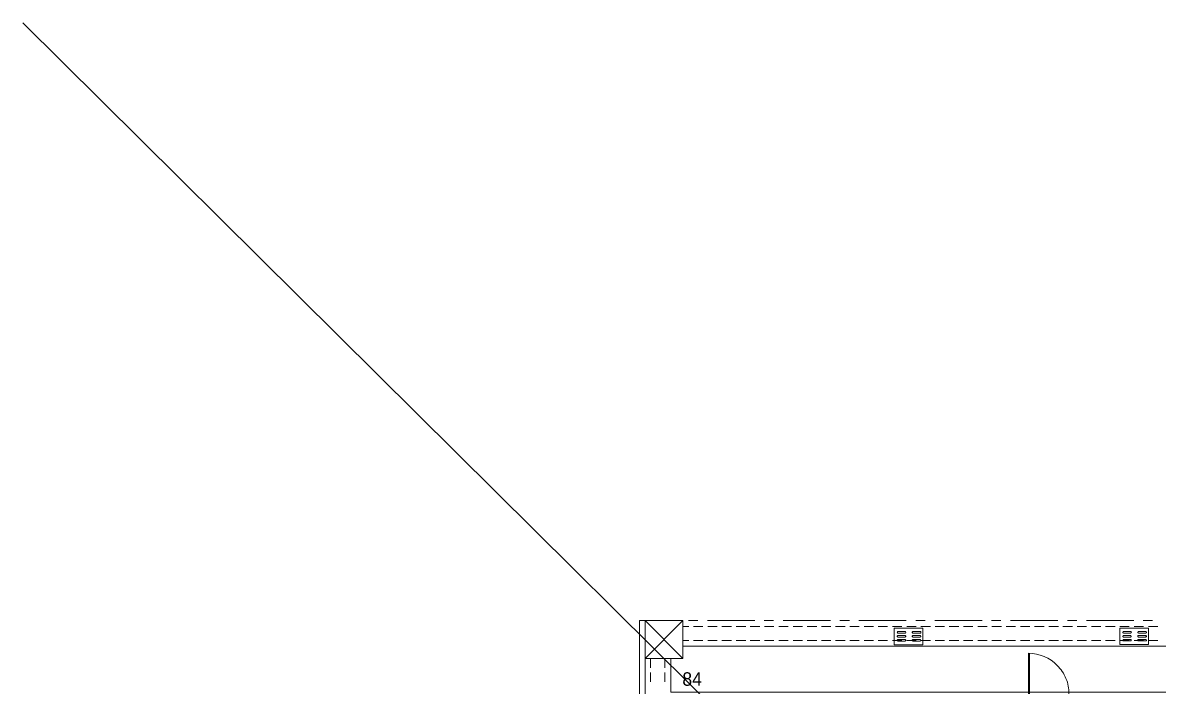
# Model space of a CAD drawing. Header units: millimetres. Extents: x -15161 to 10473752, y -72817 to 33960.
# Drawn here: x 8080 to 10478, y 3559 to 4960 of the extents above; entities that cross this region are included whole.
import ezdxf

# ---------------------------------------------------------------- set-up
doc = ezdxf.new("R2010")
doc.units = ezdxf.units.MM
doc.layers.add('PDF_幾何圖形', color=7, linetype='Continuous')
doc.layers.add('PDF_文字', color=7, linetype='Continuous')
doc.styles.add('PDF PMingLiU', font='PMingLiU.ttf')

# ---------------------------------------------------------------- blocks, each defined once
blk = doc.blocks.new('拆除後的建築底圖1131126')
at = {"layer": 'PDF_幾何圖形', "lineweight": 0}
for points in [[(9465.8, 3697.8), (9382.4, 3697.8), (9382.4, 3578)], [(9394.2, 3697.8), (9474.2, 3617.8)], [(9474.2, 3697.8), (9394.2, 3617.8)], [(9505.6, 3697.8), (9485.7, 3697.8)], [(9625.8, 3697.8), (9525.9, 3697.8)], [(9665.6, 3697.8), (9645.7, 3697.8)], [(9785.9, 3697.8), (9685.9, 3697.8)], [(9825.7, 3697.8), (9805.8, 3697.8)], [(9945.9, 3697.8), (9846, 3697.8)], [(9985.7, 3697.8), (9965.8, 3697.8)], [(10106, 3697.8), (10006, 3697.8)], [(10145.8, 3697.8), (10125.9, 3697.8)], [(10266, 3697.8), (10166.1, 3697.8)], [(10305.8, 3697.8), (10285.9, 3697.8)], [(10426.1, 3697.8), (10326.1, 3697.8)], [(10465.9, 3697.8), (10446, 3697.8)], [(9474.2, 3685.6), (9486.5, 3685.6)], [(9496.7, 3685.6), (9516.6, 3685.6)], [(9526.7, 3685.6), (9546.6, 3685.6)], [(9556.4, 3685.6), (9576.7, 3685.6)], [(9586.4, 3685.6), (9606.8, 3685.6)], [(9616.5, 3685.6), (9636.4, 3685.6)], [(9646.6, 3685.6), (9666.5, 3685.6)], [(9676.6, 3685.6), (9696.5, 3685.6)], [(9706.7, 3685.6), (9726.6, 3685.6)], [(9736.8, 3685.6), (9756.7, 3685.6)], [(9766.8, 3685.6), (9786.7, 3685.6)], [(9796.5, 3685.6), (9816.8, 3685.6)], [(9826.5, 3685.6), (9846.4, 3685.6)], [(9856.6, 3685.6), (9876.5, 3685.6)], [(9886.6, 3685.6), (9906.5, 3685.6)], [(9916.7, 3685.6), (9936.6, 3685.6)], [(9943.8, 3674.5), (9928.6, 3674.5), (9928.1, 3674.5), (9927.3, 3674.1), (9927.3, 3673.7), (9926.9, 3673.3), (9927.3, 3672.4), (9927.3, 3672), (9928.1, 3671.6), (9928.6, 3671.6), (9943.8, 3671.6)], [(9943.4, 3674.5), (9944.2, 3674.5), (9945.1, 3673.7), (9945.1, 3672.4), (9944.2, 3671.6), (9943.4, 3671.6)], [(9946.8, 3685.6), (9966.7, 3685.6)], [(9960.3, 3671.6), (9959.5, 3671.6), (9958.6, 3672.4), (9958.6, 3673.7), (9959.5, 3674.5), (9960.3, 3674.5)], [(9959.9, 3674.5), (9975.6, 3674.5)], [(9959.9, 3671.6), (9975.6, 3671.6)], [(9975.1, 3674.5), (9975.6, 3674.5), (9976.4, 3674.1), (9976.8, 3673.7), (9976.8, 3672.4), (9976.4, 3672), (9975.6, 3671.6), (9975.1, 3671.6)], [(9976.8, 3685.6), (9996.7, 3685.6)], [(10006.5, 3685.6), (10026.8, 3685.6)], [(10036.5, 3685.6), (10056.8, 3685.6)], [(10066.6, 3685.6), (10086.5, 3685.6)], [(10096.6, 3685.6), (10116.5, 3685.6)], [(10126.7, 3685.6), (10146.6, 3685.6)], [(10156.8, 3685.6), (10176.7, 3685.6)], [(10186.8, 3685.6), (10206.7, 3685.6)], [(10216.9, 3685.6), (10236.8, 3685.6)], [(10246.5, 3685.6), (10266.9, 3685.6)], [(10276.6, 3685.6), (10296.9, 3685.6)], [(10306.7, 3685.6), (10326.6, 3685.6)], [(10336.7, 3685.6), (10356.6, 3685.6)], [(10366.8, 3685.6), (10386.7, 3685.6)], [(10396.8, 3685.6), (10416.7, 3685.6)], [(10404.9, 3671.6), (10404, 3672), (10403.6, 3672), (10403.2, 3672.4), (10403.2, 3673.7), (10404, 3674.5), (10404.9, 3674.5)], [(10404.5, 3674.5), (10420.1, 3674.5)], [(10404.5, 3671.6), (10420.1, 3671.6)], [(10419.7, 3674.5), (10420.1, 3674.5), (10421, 3674.1), (10421, 3673.7), (10421.4, 3673.3), (10421, 3672.4), (10421, 3672), (10420.1, 3672), (10419.7, 3671.6)], [(10426.9, 3685.6), (10446.8, 3685.6)], [(10436.6, 3671.6), (10435.8, 3672), (10435.4, 3672), (10434.9, 3672.4), (10434.9, 3673.7), (10435.8, 3674.5), (10436.6, 3674.5)], [(10436.2, 3671.6), (10451.5, 3671.6), (10451.9, 3672), (10452.7, 3672), (10452.7, 3672.4), (10453.2, 3673.3), (10452.7, 3673.7), (10452.7, 3674.1), (10451.9, 3674.5), (10451.5, 3674.5), (10436.2, 3674.5)], [(10457, 3685.6), (10476.9, 3685.6)], [(9474.2, 3655.9), (9486.5, 3655.9)], [(9496.7, 3655.9), (9516.6, 3655.9)], [(9526.7, 3655.9), (9546.6, 3655.9)], [(9556.4, 3655.9), (9576.7, 3655.9)], [(9586.4, 3655.9), (9606.8, 3655.9)], [(9616.5, 3655.9), (9636.4, 3655.9)], [(9646.6, 3655.9), (9666.5, 3655.9)], [(9676.6, 3655.9), (9696.5, 3655.9)], [(9706.7, 3655.9), (9726.6, 3655.9)], [(9736.8, 3655.9), (9756.7, 3655.9)], [(9766.8, 3655.9), (9786.7, 3655.9)], [(9796.5, 3655.9), (9816.8, 3655.9)], [(9826.5, 3655.9), (9846.4, 3655.9)], [(9856.6, 3655.9), (9876.5, 3655.9)], [(9886.6, 3655.9), (9906.5, 3655.9)], [(9916.7, 3655.9), (9936.6, 3655.9)], [(9946.8, 3655.9), (9966.7, 3655.9)], [(9975.1, 3666.1), (9959.9, 3666.1), (9959.5, 3666.1), (9958.2, 3664.8), (9958.6, 3664), (9959, 3663.5), (9959.5, 3663.5), (9959.9, 3663.1), (9975.1, 3663.1)], [(9975.1, 3657.6), (9959.9, 3657.6), (9959.5, 3657.6), (9958.2, 3656.3), (9958.6, 3655.9), (9959, 3655.1), (9959.5, 3655.1), (9959.9, 3654.6), (9975.1, 3654.6)], [(9974.7, 3666.1), (9975.6, 3666.1), (9976.4, 3665.2), (9976.4, 3664), (9976, 3663.5), (9975.6, 3663.5), (9974.7, 3663.1)], [(9974.7, 3657.6), (9975.6, 3657.6), (9976.4, 3656.8), (9976.4, 3655.9), (9976, 3655.1), (9975.6, 3655.1), (9974.7, 3654.6)], [(9976.8, 3655.9), (9996.7, 3655.9)], [(10006.5, 3655.9), (10026.8, 3655.9)], [(10036.5, 3655.9), (10056.8, 3655.9)], [(10066.6, 3655.9), (10086.5, 3655.9)], [(10096.6, 3655.9), (10116.5, 3655.9)], [(10126.7, 3655.9), (10146.6, 3655.9)], [(10156.8, 3655.9), (10176.7, 3655.9)], [(10186.8, 3655.9), (10206.7, 3655.9)], [(10216.9, 3655.9), (10236.8, 3655.9)], [(10246.5, 3655.9), (10266.9, 3655.9)], [(10276.6, 3655.9), (10296.9, 3655.9)], [(10306.7, 3655.9), (10326.6, 3655.9)], [(10336.7, 3655.9), (10356.6, 3655.9)], [(10366.8, 3655.9), (10386.7, 3655.9)], [(10396.8, 3655.9), (10416.7, 3655.9)], [(10419.7, 3666.1), (10404.5, 3666.1), (10404, 3666.1), (10402.8, 3664.8), (10403.2, 3664.4), (10403.6, 3663.5), (10404, 3663.5), (10404.5, 3663.1), (10419.7, 3663.1)], [(10419.7, 3658), (10404.5, 3658), (10404, 3657.6), (10403.6, 3657.6), (10403.2, 3656.8), (10402.8, 3656.3), (10403.2, 3655.9), (10403.6, 3655.1), (10404.5, 3655.1), (10419.7, 3655.1)], [(10419.3, 3666.1), (10420.1, 3666.1), (10421, 3665.2), (10421, 3664.4), (10420.6, 3663.5), (10420.1, 3663.5), (10419.3, 3663.1)], [(10419.3, 3658), (10420.1, 3657.6), (10420.6, 3657.6), (10421, 3656.8), (10421, 3655.9), (10420.6, 3655.1), (10419.3, 3655.1)], [(10426.9, 3655.9), (10446.8, 3655.9)], [(10451.5, 3666.1), (10436.2, 3666.1), (10435.8, 3666.1), (10434.9, 3665.7), (10434.9, 3665.2), (10434.5, 3664.8), (10434.9, 3664.4), (10434.9, 3663.5), (10435.8, 3663.5), (10436.2, 3663.1), (10451.5, 3663.1)], [(10451.5, 3658), (10436.2, 3658), (10435.8, 3657.6), (10434.9, 3657.6), (10434.9, 3656.8), (10434.5, 3656.3), (10434.9, 3655.9), (10434.9, 3655.1), (10436.2, 3655.1), (10451.5, 3655.1)], [(10451, 3666.1), (10451.9, 3666.1), (10452.7, 3665.2), (10452.7, 3664.4), (10452.3, 3663.5), (10451.9, 3663.5), (10451, 3663.1)], [(10451, 3658), (10451.9, 3657.6), (10452.3, 3657.6), (10452.7, 3656.8), (10452.7, 3655.9), (10452.3, 3655.1), (10451, 3655.1)], [(10457, 3655.9), (10476.9, 3655.9)], [(9474.2, 3643.6), (9486.5, 3643.6)], [(9496.7, 3643.6), (9516.6, 3643.6)], [(9526.7, 3643.6), (9546.6, 3643.6)], [(9556.4, 3643.6), (9576.7, 3643.6)], [(9586.4, 3643.6), (9606.8, 3643.6)], [(9616.5, 3643.6), (9636.4, 3643.6)], [(9646.6, 3643.6), (9666.5, 3643.6)], [(9676.6, 3643.6), (9696.5, 3643.6)], [(9706.7, 3643.6), (9726.6, 3643.6)], [(9736.8, 3643.6), (9756.7, 3643.6)], [(9766.8, 3643.6), (9786.7, 3643.6)], [(9796.5, 3643.6), (9816.8, 3643.6)], [(9826.5, 3643.6), (9846.4, 3643.6)], [(9856.6, 3643.6), (9876.5, 3643.6)], [(9886.6, 3643.6), (9906.5, 3643.6)], [(9916.7, 3643.6), (9936.6, 3643.6)], [(9946.8, 3643.6), (9966.7, 3643.6)], [(9976.8, 3643.6), (9996.7, 3643.6)], [(10006.5, 3643.6), (10026.8, 3643.6)], [(10036.5, 3643.6), (10056.8, 3643.6)], [(10066.6, 3643.6), (10086.5, 3643.6)], [(10096.6, 3643.6), (10116.5, 3643.6)], [(10126.7, 3643.6), (10146.6, 3643.6)], [(10156.8, 3643.6), (10176.7, 3643.6)], [(10186.8, 3643.6), (10206.7, 3643.6)], [(10216.9, 3643.6), (10236.8, 3643.6)], [(10246.5, 3643.6), (10266.9, 3643.6)], [(10276.6, 3643.6), (10296.9, 3643.6)], [(10306.7, 3643.6), (10326.6, 3643.6)], [(10336.7, 3643.6), (10356.6, 3643.6)], [(10366.8, 3643.6), (10386.7, 3643.6)], [(10396.8, 3643.6), (10416.7, 3643.6)], [(10426.9, 3643.6), (10446.8, 3643.6)], [(10457, 3643.6), (10476.9, 3643.6)], [(9406.1, 3598.3), (9406.1, 3617.8)], [(9436.1, 3598.3), (9436.1, 3617.8)], [(9448.4, 3598.3), (9448.4, 3617.8)], [(9406.1, 3568.3), (9406.1, 3588.2)], [(9436.1, 3568.3), (9436.1, 3588.2)], [(9448.4, 3568.3), (9448.4, 3588.2)]]:
    blk.add_lwpolyline(points, dxfattribs=at)
for points in [[(10789.3, -581.5), (9382.4, -762.3), (9382.4, 3697.8), (9394.2, 3697.8), (9394.2, -748.7), (10787.6, -569.6)], [(9394.2, 3617.8), (9394.2, 3697.8), (9474.2, 3697.8), (9474.2, 3617.8)], [(9920.5, 3682.2), (9920.5, 3647), (9980.6, 3647), (9980.6, 3682.2)], [(10396.8, 3682.2), (10396.8, 3647.5), (10457, 3647.5), (10457, 3682.2)], [(9943.4, 3663.1), (9943.8, 3663.5), (9944.2, 3663.5), (9944.6, 3664), (9944.6, 3665.2), (9943.8, 3666.1), (9943.4, 3666.1), (9928.1, 3666.1), (9927.7, 3666.1), (9926.9, 3665.2), (9926.9, 3664), (9927.3, 3663.5), (9927.7, 3663.5), (9928.1, 3663.1)], [(9943.4, 3654.6), (9943.8, 3655.1), (9944.2, 3655.1), (9944.6, 3655.9), (9944.6, 3656.8), (9943.8, 3657.6), (9943.4, 3657.6), (9928.1, 3657.6), (9927.7, 3657.6), (9926.9, 3656.8), (9926.9, 3655.9), (9927.3, 3655.1), (9927.7, 3655.1), (9928.1, 3654.6)], [(11419.4, 3643.6), (11419.4, 3606), (11339.3, 3606), (11339.3, 3643.6), (9474.2, 3643.6), (9474.2, 3617.8), (9448.4, 3617.8), (9448.4, 3547.1), (12604.5, 3547.1), (12604.5, 3539.5), (12739.5, 3539.5), (12739.5, 3028.9), (13204.8, 3028.9), (13204.8, 2247.7), (13491.9, 2247.7), (13361.5, 3136.4), (13110, 3099.6), (13035.5, 3611), (13009.2, 3607.2), (13003.7, 3643.6)]]:
    blk.add_lwpolyline(points, close=True, dxfattribs=at)
at = {"layer": 'PDF_幾何圖形', "lineweight": 13}
for points in [[(9465.8, 3697.8), (9382.4, 3697.8), (9382.4, 3578)], [(9505.6, 3697.8), (9485.7, 3697.8)], [(9625.8, 3697.8), (9525.9, 3697.8)], [(9665.6, 3697.8), (9645.7, 3697.8)], [(9785.9, 3697.8), (9685.9, 3697.8)], [(9825.7, 3697.8), (9805.8, 3697.8)], [(9945.9, 3697.8), (9846, 3697.8)], [(9985.7, 3697.8), (9965.8, 3697.8)], [(10106, 3697.8), (10006, 3697.8)], [(10145.8, 3697.8), (10125.9, 3697.8)], [(10266, 3697.8), (10166.1, 3697.8)], [(10305.8, 3697.8), (10285.9, 3697.8)], [(10426.1, 3697.8), (10326.1, 3697.8)], [(10465.9, 3697.8), (10446, 3697.8)]]:
    blk.add_lwpolyline(points, dxfattribs=at)
at = {"layer": 'PDF_幾何圖形', "lineweight": 0}
blk.add_lwpolyline([(10264.7, 3603.4, 0.199403), (10203.8, 3628.8), (10203.8, 3543.3), (10206.3, 3543.3), (10206.3, 3628.8)], format="xyb", dxfattribs=at)
blk.add_arc((10212.6, 3544.9), 76.8, 358.8285, 23.5011, dxfattribs=at)
blk.add_open_spline([(10282.9, 3575.5), (10279.1, 3586.1), (10272.4, 3595.1), (10264.7, 3603.4)], degree=3, dxfattribs=at)
at = {"layer": 'PDF_文字', "insert": (9473, 3574.3), "char_height": 28.45, "attachment_point": 4, "style": 'PDF PMingLiU'}
blk.add_mtext('84', dxfattribs=at)

msp = doc.modelspace()

# ---------------------------------------------------------------- linework, layer by layer
at = {"color": 4}
msp.add_lwpolyline([(8080.2167, 4959.9057), (15312.2056, -2209.2652)], dxfattribs=at)

# ---------------------------------------------------------------- block references
at = {"color": 30}
msp.add_blockref('拆除後的建築底圖1131126', (0, 0), dxfattribs=at)

doc.saveas('drawing.dxf')
